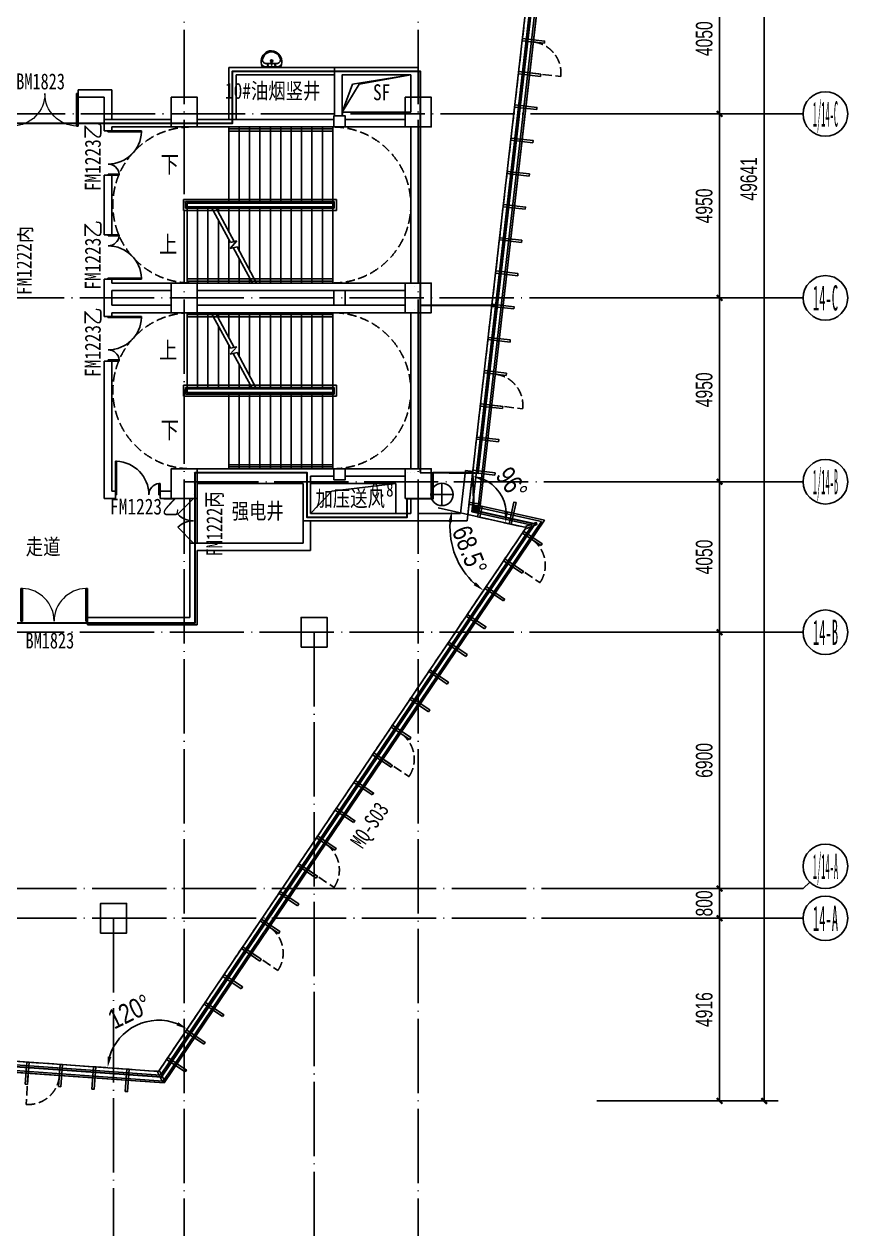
# Model space of a CAD drawing. Extents: x -233336 to 840473, y -28113 to 330904.
# Drawn here: x 795279 to 817443, y 77946 to 110556 of the extents above; entities that cross this region are included whole.
import ezdxf
from ezdxf.enums import TextEntityAlignment as Align
from ezdxf.xclip import XClip

# ---------------------------------------------------------------- set-up
doc = ezdxf.new("R2010")
doc.units = 0
doc.header["$LTSCALE"] = 1000
doc.header["$XCLIPFRAME"] = 2
for name, pattern in [('104-14# 核心筒$0$DASH', [0.35, 0.25, -0.1]), ('104-14# 核心筒$0$DOTE', [2.42, 2, -0.2, 0.02, -0.2]), ('14#楼幕墙$0$DASH', [0.35, 0.25, -0.1]), ('X-104 14#平面$0$$0$DASH', [0.35, 0.25, -0.1])]:
    doc.linetypes.add(name, pattern=pattern)
doc.layers.get('0').update_dxf_attribs({"linetype": 'CONTINUOUS'})
doc.layers.get('Defpoints').update_dxf_attribs({"linetype": 'CONTINUOUS'})
for name, color, linetype in [('104-14# 核心筒$0$01-标注_符号', 8, 'CONTINUOUS'), ('104-14# 核心筒$0$01-标注_轴线坐标', 8, 'CONTINUOUS'), ('104-14# 核心筒$0$02-TEXT_标注', 9, 'CONTINUOUS'), ('104-14# 核心筒$0$A-E_栏杆', 8, 'CONTINUOUS'), ('104-14# 核心筒$0$A-E_电梯', 8, 'CONTINUOUS'), ('104-14# 核心筒$0$A_AXIS-轴线', 8, '104-14# 核心筒$0$DOTE'), ('104-14# 核心筒$0$A_STR-砌块墙', 7, 'CONTINUOUS'), ('104-14# 核心筒$0$A_STR-砼柱', 8, 'CONTINUOUS'), ('104-14# 核心筒$0$AXIS_TEXT', 7, 'CONTINUOUS'), ('104-14# 核心筒$0$DOOR_FIRE', 8, 'CONTINUOUS'), ('104-14# 核心筒$0$DOOR_FIRE_TEXT', 7, 'CONTINUOUS'), ('104-14# 核心筒$0$DUCT-新风管立管', 3, 'CONTINUOUS'), ('104-14# 核心筒$0$DUCT-新风管端线', 2, 'CONTINUOUS'), ('14#楼幕墙$0$A-C_玻璃幕墙', 8, 'CONTINUOUS'), ('14#楼幕墙$0$A-C_窗', 8, 'CONTINUOUS'), ('AXIS_TEXT', 7, 'CONTINUOUS'), ('X-104 14#平面$0$01-标注_尺寸', 8, 'CONTINUOUS'), ('X-104 14#平面$0$02-TEXT_房间', 9, 'CONTINUOUS'), ('X-104 14#平面$0$02-TEXT_标注', 9, 'CONTINUOUS'), ('X-104 14#平面$0$02-TEXT_门窗', 9, 'CONTINUOUS'), ('X-104 14#平面$0$A-C_玻璃幕墙', 8, 'CONTINUOUS'), ('X-104 14#平面$0$A-C_门', 8, 'CONTINUOUS'), ('X-104 14#平面$0$A-I_卫-洁具', 8, 'CONTINUOUS'), ('X-104 14#平面$0$A-TECH_结构', 8, 'CONTINUOUS'), ('X-104 14#平面$0$A_STR-砌块墙', 7, 'CONTINUOUS'), ('X-104 14#平面$0$DOOR_FIRE', 8, 'CONTINUOUS'), ('X-104 14#平面$0$DOOR_FIRE_TEXT', 7, 'CONTINUOUS'), ('X-104 14#平面$0$DUCT-新风管立管', 3, 'CONTINUOUS')]:
    doc.layers.add(name, color=color, linetype=linetype)
doc.layers.add('104-14# 核心筒$0$04-不打印_辅助线', color=8, linetype='CONTINUOUS', plot=False)
doc.layers.add('X-104 14#平面$0$000套内', color=8, linetype='CONTINUOUS', lineweight=30)
doc.styles.add('104-14# 核心筒$0$_TCH_AXIS', font='STXIHEI.TTF', dxfattribs={"width": 0.8})
doc.styles.add('104-14# 核心筒$0$_TCH_DIM', font='ros.shx', dxfattribs={"bigfont": 'jd.shx'})
doc.styles.add('104-14# 核心筒$0$_TCH_DIM_T3', font='ros.shx', dxfattribs={"width": 0.705882, "bigfont": 'jd.shx'})
doc.styles.add('104-14# 核心筒$0$_TCH_SPACE', font='STXIHEI.TTF', dxfattribs={"width": 0.8, "height": 5})
doc.styles.add('104-14# 核心筒$0$_TCH_WINDOW', font='STXIHEI.TTF', dxfattribs={"width": 0.8, "height": 3.5})
doc.styles.add('104-14# 核心筒$0$Standard', font='STXIHEI.TTF', dxfattribs={"width": 0.8})
doc.styles.add('COMPLEX', font='COMPLEX')
doc.styles.add('X-104 14#平面$0$_TCH_DIM_T3', font='ros.shx', dxfattribs={"width": 0.8, "bigfont": 'jd.shx'})
doc.styles.add('X-104 14#平面$0$_TCH_SPACE', font='STXIHEI.TTF', dxfattribs={"width": 0.8, "height": 5})
doc.styles.add('X-104 14#平面$0$_TCH_WINDOW', font='STXIHEI.TTF', dxfattribs={"width": 0.75, "height": 3.5})
doc.styles.add('X-104 14#平面$0$Standard', font='STXIHEI.TTF', dxfattribs={"width": 0.8})
doc.dimstyles.new('104-14# 核心筒$0$_TCH_ARCH&&150', dxfattribs={"dimtxt": 446.25, "dimasz": 150, "dimexe": 375, "dimexo": 450, "dimgap": 189.375, "dimtad": 1, "dimdec": 0, "dimzin": 0, "dimdsep": 46, "dimtxsty": '104-14# 核心筒$0$_TCH_DIM_T3', "dimblk": '104-14# 核心筒$0$_ArchTick', "dimcen": 0.09, "dimclrt": 7, "dimazin": 2, "dimtfac": 1, "dimtdec": 0, "dimtix": 1, "dimtmove": 2, "dimatfit": 3, "dimfxl": 0, "dimtolj": 1, "dimtzin": 0, "dimarcsym": 0})
doc.dimstyles.new('X-104 14#平面$0$_TCH_ARROW&&150', dxfattribs={"dimtxt": 525, "dimasz": 300, "dimexe": 375, "dimexo": 450, "dimgap": 150, "dimtad": 1, "dimdec": 0, "dimzin": 0, "dimdsep": 46, "dimtxsty": 'X-104 14#平面$0$_TCH_DIM_T3', "dimcen": 0.09, "dimclrt": 7, "dimazin": 2, "dimtfac": 1, "dimtdec": 0, "dimtix": 1, "dimtmove": 2, "dimatfit": 3, "dimfxl": 0, "dimtolj": 1, "dimtzin": 0, "dimarcsym": 0})

# ---------------------------------------------------------------- blocks, each defined once
blk = doc.blocks.new('14#楼幕墙$0$A$C103B1A8E')
blk.add_lwpolyline([(0, 0), (60, 0), (60, 600), (0, 600)], close=True)
blk = doc.blocks.new('14#楼幕墙$0$A$C678332E3')
blk.add_lwpolyline([(0, 0), (60, 0), (60, 300), (0, 300)], close=True)
blk = doc.blocks.new('14#楼幕墙$0$A$C09283E46')
for name, p, rotation in [('14#楼幕墙$0$A$C103B1A8E', (79767, 21304), 80.9518973650202), ('14#楼幕墙$0$A$C103B1A8E', (79626, 20416), 80.9518973650202), ('14#楼幕墙$0$A$C103B1A8E', (79484, 19527), 80.9518973650202), ('14#楼幕墙$0$A$C103B1A8E', (79343, 18638), 80.9518973650202), ('14#楼幕墙$0$A$C103B1A8E', (79201, 17749), 80.9518973650202), ('14#楼幕墙$0$A$C103B1A8E', (79060, 16860), 80.9518973650202), ('14#楼幕墙$0$A$C103B1A8E', (78918, 15972), 80.9518973650202), ('14#楼幕墙$0$A$C103B1A8E', (78777, 15083), 80.9518973650202), ('14#楼幕墙$0$A$C103B1A8E', (78635, 14194), 80.9518973650202), ('14#楼幕墙$0$A$C103B1A8E', (78494, 13305), 80.9518973650202), ('14#楼幕墙$0$A$C103B1A8E', (78352, 12416), 80.9518973650202), ('14#楼幕墙$0$A$C103B1A8E', (78211, 11528), 80.9518973650202), ('14#楼幕墙$0$A$C103B1A8E', (78069, 10639), 80.9518973650202), ('14#楼幕墙$0$A$C103B1A8E', (77927, 9750), 80.9518973650202), ('14#楼幕墙$0$A$C678332E3', (77494, 8938), 80.95189736021817), ('14#楼幕墙$0$A$C678332E3', (77417, 8648), 344.9518973637133), ('14#楼幕墙$0$A$C103B1A8E', (78470, 8986), 164.951897365091), ('14#楼幕墙$0$A$C103B1A8E', (79082, 7800), 53.45189736508175), ('14#楼幕墙$0$A$C678332E3', (78697, 8330), 289.2018973650997), ('14#楼幕墙$0$A$C103B1A8E', (78546, 7077), 53.45189736508175), ('14#楼幕墙$0$A$C103B1A8E', (78010, 6354), 53.45189736508175), ('14#楼幕墙$0$A$C103B1A8E', (77474, 5631), 53.45189736508175), ('14#楼幕墙$0$A$C103B1A8E', (76938, 4908), 53.45189736508175), ('14#楼幕墙$0$A$C103B1A8E', (76402, 4185), 53.45189736508175), ('14#楼幕墙$0$A$C103B1A8E', (75866, 3462), 53.45189736508175), ('14#楼幕墙$0$A$C103B1A8E', (75330, 2739), 53.45189736508175), ('14#楼幕墙$0$A$C103B1A8E', (74794, 2016), 53.45189736508175), ('14#楼幕墙$0$A$C103B1A8E', (74259, 1293), 53.45189736508175), ('14#楼幕墙$0$A$C103B1A8E', (73723, 570), 53.45189736508175), ('14#楼幕墙$0$A$C103B1A8E', (73187, -153), 53.45189736508175), ('14#楼幕墙$0$A$C103B1A8E', (72651, -876), 53.45189736508175), ('14#楼幕墙$0$A$C103B1A8E', (72115, -1599), 53.45189736508175), ('14#楼幕墙$0$A$C103B1A8E', (71579, -2322), 53.45189736508175), ('14#楼幕墙$0$A$C103B1A8E', (71043, -3045), 53.45189736508175), ('14#楼幕墙$0$A$C103B1A8E', (70507, -3768), 53.45189736508175), ('14#楼幕墙$0$A$C103B1A8E', (69971, -4491), 53.45189736508175), ('14#楼幕墙$0$A$C103B1A8E', (69435, -5214), 53.45189736508175), ('14#楼幕墙$0$A$C103B1A8E', (64586, -6082), 353.4518973650279), ('14#楼幕墙$0$A$C103B1A8E', (68899, -5937), 53.45189736508175), ('14#楼幕墙$0$A$C103B1A8E', (65480, -6184), 353.4518973650279), ('14#楼幕墙$0$A$C103B1A8E', (66375, -6287), 353.4518973650279), ('14#楼幕墙$0$A$C103B1A8E', (67269, -6390), 353.4518973650279), ('14#楼幕墙$0$A$C678332E3', (68214, -5879), 203.4518973654077)]:
    blk.add_blockref(name, p, dxfattribs=dict(rotation=rotation))
blk = doc.blocks.new('14#楼幕墙$0$A$C2CD63A88')
at = {"linetype": '14#楼幕墙$0$DASH'}
blk.add_lwpolyline([(0, 670), (0, -170)], dxfattribs=at)
blk.add_arc((0, 670), 840, 270, 0, dxfattribs=at)
blk = doc.blocks.new('14#楼幕墙$0$$LinePat$岩棉板')
at = {"color": 0}
for p, q in [((0, -17), (12, -67)), ((12, -67), (24, -17))]:
    blk.add_line(p, q, dxfattribs=at)
for centre, start, end in [((12, -17), 0, 180), ((0, -67), 270, 0), ((24, -67), 180, 270)]:
    blk.add_arc(centre, 12, start, end, dxfattribs=at)
at = {"layer": 'Defpoints'}
blk.add_point((0, 0), dxfattribs=at)
at = {"layer": 'Defpoints', "color": 0}
blk.add_point((24, -84), dxfattribs=at)
blk = doc.blocks.new('14#楼幕墙')
at = {"layer": '14#楼幕墙$0$A-C_玻璃幕墙'}
for p, q in [((117508, 100161), (120687, 127858)), ((117563, 100200), (120742, 127895)), ((117234, 99966), (120415, 127674)), ((117344, 100044), (120524, 127748)), ((119215, 99782), (117508, 100161)), ((119297, 99814), (117563, 100200)), ((109062, 84668), (119297, 99814)), ((118802, 99617), (117234, 99966)), ((118967, 99683), (117344, 100044)), ((108911, 84979), (118802, 99617)), ((108961, 84876), (118967, 99683)), ((109037, 84720), (119215, 99782)), ((83848, 86753), (108911, 84979)), ((83846, 86503), (109037, 84720)), ((83846, 86453), (109062, 84668)), ((83848, 86653), (108961, 84876))]:
    blk.add_line(p, q, dxfattribs=at)
at = {"color": 8, "yscale": 1.782568518697715, "zscale": 1.782568518697715}
for p, xscale, rotation in [((117344, 100044), -1.87584175739491, 167.4518973650963), ((117349, 100089), 1.875841757394768, 83.45189736510692), ((117354, 100134), 1.875841757394768, 83.45189736510692), ((117359, 100179), 1.875841757394768, 83.45189736510692), ((117388, 100035), -1.87584175739491, 167.4518973650963), ((117432, 100025), -1.87584175739491, 167.4518973650963), ((117476, 100015), -1.87584175739491, 167.4518973650963), ((117344, 100044), 1.875841757394768, 83.45189736510692)]:
    blk.add_blockref('14#楼幕墙$0$$LinePat$岩棉板', p, dxfattribs=dict(at, xscale=xscale, rotation=rotation))
at = {"layer": '14#楼幕墙$0$A-C_玻璃幕墙', "rotation": 2.499999999999448}
blk.add_blockref('14#楼幕墙$0$A$C09283E46', (40532, 87891), dxfattribs=at)
at = {"layer": '14#楼幕墙$0$A-C_窗'}
for p, rotation in [((119566, 111778), 83.45189736509042), ((118540, 102836), 83.45189736509042), ((119035, 98230), 55.95189736508349), ((115508, 93010), 55.95189736508349), ((113492, 90027), 55.95189736508349), ((111980, 87790), 55.95189736508349), ((105356, 84259), 355.9518973650817)]:
    blk.add_blockref('14#楼幕墙$0$A$C2CD63A88', p, dxfattribs=dict(at, rotation=rotation))
blk = doc.blocks.new('104-14# 核心筒$0$$DorLib2D$00000116')
at = {"color": 0}
for p, q in [((-0.5, 0), (-0.146, 0.354)), ((0.5, 0), (0.146, 0.354))]:
    blk.add_line(p, q, dxfattribs=at)
for centre, start, end in [((-0.5, 0), 0, 45), ((0.5, 0), 135, 180)]:
    blk.add_arc(centre, 0.5, start, end, dxfattribs=at)
blk = doc.blocks.new('104-14# 核心筒$0$$DorLib2D$00000225')
at = {"color": 0}
for p, q in [((0.475, -0.001), (0.475, 0.752)), ((0.475, 0.752), (0.5, 0.752)), ((0.5, -0.001), (0.5, 0.752)), ((-0.5, 0), (-0.5, 0.252)), ((-0.475, 0.252), (-0.5, 0.252)), ((-0.475, 0), (-0.475, 0.252)), ((-0.475, 0), (-0.5, 0)), ((0.475, -0.001), (0.5, -0.001))]:
    blk.add_line(p, q, dxfattribs=at)
for centre, radius, start, end in [((0.505, -0.002), 0.755, 92.2493, 179.7238), ((-0.501, 0.003), 0.251, 359.7899, 84.0974)]:
    blk.add_arc(centre, radius, start, end, dxfattribs=at)
blk = doc.blocks.new('_FZHK')
blk.add_lwpolyline([(-0.5, -0.5), (0.5, -0.5), (0.5, 0.5), (-0.5, 0.5)], close=True)
blk = doc.blocks.new('_AXISO')
blk.add_circle((0, 0), 0.5)
at = {"layer": 'AXIS_TEXT', "style": 'COMPLEX', "width": 1.041667}
blk.add_attdef('A', text='', height=0.56, dxfattribs=at).set_placement((-0.25, -0.28), (0.25, -0.28), align=Align.FIT)
blk = doc.blocks.new('104-14# 核心筒$0$_ArchTick')
at = {"color": 0, "linetype": 'ByBlock', "const_width": 0.4}
blk.add_lwpolyline([(-0.5, -0.5), (0.5, 0.5)], dxfattribs=at)
blk = doc.blocks.new('*D350')
at = {"layer": '104-14# 核心筒$0$01-标注_轴线坐标', "color": 0, "lineweight": -2}
for p, q in [((120710, 133825), (125585, 133825)), ((125210, 84184), (125210, 133825)), ((120710, 84184), (125585, 84184))]:
    blk.add_line(p, q, dxfattribs=at)
at = {"layer": 'Defpoints', "color": 0}
for p in [(120260, 133825), (125210, 133825), (120260, 84184)]:
    blk.add_point(p, dxfattribs=at)
at = {"layer": '104-14# 核心筒$0$01-标注_轴线坐标', "color": 0, "lineweight": -2, "xscale": 150, "yscale": 150, "zscale": 150}
for p, rotation in [((125210, 133825), 90), ((125210, 84184), 270)]:
    blk.add_blockref('104-14# 核心筒$0$_ArchTick', p, dxfattribs=dict(at, rotation=rotation))
at = {"layer": '104-14# 核心筒$0$01-标注_轴线坐标', "color": 7, "insert": (124797, 109004), "char_height": 446.2, "attachment_point": 5, "rotation": 90, "style": '104-14# 核心筒$0$_TCH_DIM_T3'}
blk.add_mtext('\\A1;49641', dxfattribs=at)
blk = doc.blocks.new('*D351')
at = {"layer": '104-14# 核心筒$0$01-标注_轴线坐标', "color": 0, "lineweight": -2}
for p, q in [((120710, 89100), (124385, 89100)), ((124010, 84184), (124010, 89100)), ((120710, 84184), (124385, 84184))]:
    blk.add_line(p, q, dxfattribs=at)
at = {"layer": 'Defpoints', "color": 0}
for p in [(120260, 89100), (124010, 89100), (120260, 84184)]:
    blk.add_point(p, dxfattribs=at)
at = {"layer": '104-14# 核心筒$0$01-标注_轴线坐标', "color": 0, "lineweight": -2, "xscale": 150, "yscale": 150, "zscale": 150}
for p, rotation in [((124010, 89100), 90), ((124010, 84184), 270)]:
    blk.add_blockref('104-14# 核心筒$0$_ArchTick', p, dxfattribs=dict(at, rotation=rotation))
at = {"layer": '104-14# 核心筒$0$01-标注_轴线坐标', "color": 7, "insert": (123597, 86642), "char_height": 446.2, "attachment_point": 5, "rotation": 90, "style": '104-14# 核心筒$0$_TCH_DIM_T3'}
blk.add_mtext('\\A1;4916', dxfattribs=at)
blk = doc.blocks.new('*D352')
at = {"layer": '104-14# 核心筒$0$01-标注_轴线坐标', "color": 0, "lineweight": -2}
for p, q in [((124010, 89900), (124010, 90050)), ((120710, 89900), (124385, 89900)), ((124010, 89100), (124010, 89900)), ((120710, 89100), (124385, 89100)), ((124010, 89100), (124010, 88950))]:
    blk.add_line(p, q, dxfattribs=at)
at = {"layer": 'Defpoints', "color": 0}
for p in [(120260, 89900), (124010, 89900), (120260, 89100)]:
    blk.add_point(p, dxfattribs=at)
at = {"layer": '104-14# 核心筒$0$01-标注_轴线坐标', "color": 0, "lineweight": -2, "xscale": 150, "yscale": 150, "zscale": 150}
for p, rotation in [((124010, 89900), 270), ((124010, 89100), 90)]:
    blk.add_blockref('104-14# 核心筒$0$_ArchTick', p, dxfattribs=dict(at, rotation=rotation))
at = {"layer": '104-14# 核心筒$0$01-标注_轴线坐标', "color": 7, "insert": (123597, 89500), "char_height": 446.2, "attachment_point": 5, "rotation": 90, "style": '104-14# 核心筒$0$_TCH_DIM_T3'}
blk.add_mtext('\\A1;800', dxfattribs=at)
blk = doc.blocks.new('*D353')
at = {"layer": '104-14# 核心筒$0$01-标注_轴线坐标', "color": 0, "lineweight": -2}
for p, q in [((120710, 96800), (124385, 96800)), ((124010, 89900), (124010, 96800)), ((120710, 89900), (124385, 89900))]:
    blk.add_line(p, q, dxfattribs=at)
at = {"layer": 'Defpoints', "color": 0}
for p in [(120260, 96800), (124010, 96800), (120260, 89900)]:
    blk.add_point(p, dxfattribs=at)
at = {"layer": '104-14# 核心筒$0$01-标注_轴线坐标', "color": 0, "lineweight": -2, "xscale": 150, "yscale": 150, "zscale": 150}
for p, rotation in [((124010, 96800), 90), ((124010, 89900), 270)]:
    blk.add_blockref('104-14# 核心筒$0$_ArchTick', p, dxfattribs=dict(at, rotation=rotation))
at = {"layer": '104-14# 核心筒$0$01-标注_轴线坐标', "color": 7, "insert": (123597, 93350), "char_height": 446.2, "attachment_point": 5, "rotation": 90, "style": '104-14# 核心筒$0$_TCH_DIM_T3'}
blk.add_mtext('\\A1;6900', dxfattribs=at)
blk = doc.blocks.new('*D354')
at = {"layer": '104-14# 核心筒$0$01-标注_轴线坐标', "color": 0, "lineweight": -2}
for p, q in [((120710, 100850), (124385, 100850)), ((124010, 96800), (124010, 100850)), ((120710, 96800), (124385, 96800))]:
    blk.add_line(p, q, dxfattribs=at)
at = {"layer": 'Defpoints', "color": 0}
for p in [(120260, 100850), (124010, 100850), (120260, 96800)]:
    blk.add_point(p, dxfattribs=at)
at = {"layer": '104-14# 核心筒$0$01-标注_轴线坐标', "color": 0, "lineweight": -2, "xscale": 150, "yscale": 150, "zscale": 150}
for p, rotation in [((124010, 100850), 90), ((124010, 96800), 270)]:
    blk.add_blockref('104-14# 核心筒$0$_ArchTick', p, dxfattribs=dict(at, rotation=rotation))
at = {"layer": '104-14# 核心筒$0$01-标注_轴线坐标', "color": 7, "insert": (123597, 98825), "char_height": 446.2, "attachment_point": 5, "rotation": 90, "style": '104-14# 核心筒$0$_TCH_DIM_T3'}
blk.add_mtext('\\A1;4050', dxfattribs=at)
blk = doc.blocks.new('*D355')
at = {"layer": '104-14# 核心筒$0$01-标注_轴线坐标', "color": 0, "lineweight": -2}
for p, q in [((120710, 105800), (124385, 105800)), ((124010, 100850), (124010, 105800)), ((120710, 100850), (124385, 100850))]:
    blk.add_line(p, q, dxfattribs=at)
at = {"layer": 'Defpoints', "color": 0}
for p in [(120260, 105800), (124010, 105800), (120260, 100850)]:
    blk.add_point(p, dxfattribs=at)
at = {"layer": '104-14# 核心筒$0$01-标注_轴线坐标', "color": 0, "lineweight": -2, "xscale": 150, "yscale": 150, "zscale": 150}
for p, rotation in [((124010, 105800), 90), ((124010, 100850), 270)]:
    blk.add_blockref('104-14# 核心筒$0$_ArchTick', p, dxfattribs=dict(at, rotation=rotation))
at = {"layer": '104-14# 核心筒$0$01-标注_轴线坐标', "color": 7, "insert": (123597, 103325), "char_height": 446.2, "attachment_point": 5, "rotation": 90, "style": '104-14# 核心筒$0$_TCH_DIM_T3'}
blk.add_mtext('\\A1;4950', dxfattribs=at)
blk = doc.blocks.new('*D356')
at = {"layer": '104-14# 核心筒$0$01-标注_轴线坐标', "color": 0, "lineweight": -2}
for p, q in [((120710, 110750), (124385, 110750)), ((124010, 105800), (124010, 110750)), ((120710, 105800), (124385, 105800))]:
    blk.add_line(p, q, dxfattribs=at)
at = {"layer": 'Defpoints', "color": 0}
for p in [(120260, 110750), (124010, 110750), (120260, 105800)]:
    blk.add_point(p, dxfattribs=at)
at = {"layer": '104-14# 核心筒$0$01-标注_轴线坐标', "color": 0, "lineweight": -2, "xscale": 150, "yscale": 150, "zscale": 150}
for p, rotation in [((124010, 110750), 90), ((124010, 105800), 270)]:
    blk.add_blockref('104-14# 核心筒$0$_ArchTick', p, dxfattribs=dict(at, rotation=rotation))
at = {"layer": '104-14# 核心筒$0$01-标注_轴线坐标', "color": 7, "insert": (123597, 108275), "char_height": 446.2, "attachment_point": 5, "rotation": 90, "style": '104-14# 核心筒$0$_TCH_DIM_T3'}
blk.add_mtext('\\A1;4950', dxfattribs=at)
blk = doc.blocks.new('*D357')
at = {"layer": '104-14# 核心筒$0$01-标注_轴线坐标', "color": 0, "lineweight": -2}
for p, q in [((120710, 114800), (124385, 114800)), ((124010, 110750), (124010, 114800)), ((120710, 110750), (124385, 110750))]:
    blk.add_line(p, q, dxfattribs=at)
at = {"layer": 'Defpoints', "color": 0}
for p in [(120260, 114800), (124010, 114800), (120260, 110750)]:
    blk.add_point(p, dxfattribs=at)
at = {"layer": '104-14# 核心筒$0$01-标注_轴线坐标', "color": 0, "lineweight": -2, "xscale": 150, "yscale": 150, "zscale": 150}
for p, rotation in [((124010, 114800), 90), ((124010, 110750), 270)]:
    blk.add_blockref('104-14# 核心筒$0$_ArchTick', p, dxfattribs=dict(at, rotation=rotation))
at = {"layer": '104-14# 核心筒$0$01-标注_轴线坐标', "color": 7, "insert": (123597, 112775), "char_height": 446.2, "attachment_point": 5, "rotation": 90, "style": '104-14# 核心筒$0$_TCH_DIM_T3'}
blk.add_mtext('\\A1;4050', dxfattribs=at)
blk = doc.blocks.new('X-104 14#平面$0$rqg')
at = {"color": 3}
for p, q in [((-300, 0), (300, 0)), ((0, 300), (0, -300))]:
    blk.add_line(p, q, dxfattribs=at)
blk.add_circle((0, 0), 300, dxfattribs=at)
blk = doc.blocks.new('X-104 14#平面$0$$DorLib2D$00000002')
for p, q in [((-0.5, 0), (-0.5, 0.4875)), ((-0.475, 0.4875), (-0.5, 0.4875)), ((-0.475, 0), (-0.475, 0.4875)), ((0.475, 0), (0.475, 0.4875)), ((0.475, 0.4875), (0.5, 0.4875)), ((0.5, 0), (0.5, 0.4875)), ((-0.5, 0), (-0.475, 0)), ((0.5, 0), (0.475, 0))]:
    blk.add_line(p, q)
at = {"lineweight": 13}
for centre, start, end in [((-0.4875, 0), 0, 88.53072), ((0.4875, 0), 91.46928, 180)]:
    blk.add_arc(centre, 0.4875, start, end, dxfattribs=at)
blk = doc.blocks.new('X-104 14#平面$0$$DorLib2D$00000116')
at = {"color": 0}
for p, q in [((-0.5, 0), (-0.146, 0.354)), ((0.5, 0), (0.146, 0.354))]:
    blk.add_line(p, q, dxfattribs=at)
for centre, start, end in [((-0.5, 0), 0, 45), ((0.5, 0), 135, 180)]:
    blk.add_arc(centre, 0.5, start, end, dxfattribs=at)
blk = doc.blocks.new('X-104 14#平面$0$$lvtry$00000178')
at = {"color": 0}
for p, q in [((-238, 0), (238, 0)), ((-214, -36), (-272, -91)), ((-180, -23), (180, -23)), ((-142, -105), (140, -105)), ((140, -105), (-142, -105)), ((216, -37), (268, -91))]:
    blk.add_line(p, q, dxfattribs=at)
blk.add_lwpolyline([(-104, -430, 0.224698), (110, -425, 0.348046), (269, -79), (239, 0), (-241, 0), (-271, -79, 0.356844)], format="xyb", close=True, dxfattribs=at)
for centre, radius in [((-100, -65), 16.3), ((1, -172), 31.6), ((100, -65), 16.3)]:
    blk.add_circle(centre, radius, dxfattribs=at)
at = {"color": 0, "lineweight": 13}
blk.add_circle((1, -172), 23, dxfattribs=at)
at = {"color": 0}
for centre, radius, start, end in [((-142, -205), 100, 90, 190.5602), ((-1, -179), 243, 190.5602, 349.4398), ((-180, -73), 50, 90, 133.181), ((140, -205), 100, 349.4398, 90), ((180, -73), 50, 44.5607, 90)]:
    blk.add_arc(centre, radius, start, end, dxfattribs=at)
for p in [(0, -65), (1, -172)]:
    blk.add_point(p, dxfattribs=at)
blk = doc.blocks.new('*D214')
at = {"layer": 'Defpoints', "color": 0}
for p in [(118213, 100312), (117234, 99966), (117235, 99973), (117241, 99965)]:
    blk.add_point(p, dxfattribs=at)
at = {"layer": 'X-104 14#平面$0$01-标注_尺寸', "color": 0, "lineweight": -2}
for p, q in [((117286, 100420), (117395, 101371)), ((117680, 99867), (118614, 99659))]:
    blk.add_line(p, q, dxfattribs=at)
blk.add_arc((117234, 99966), 1039, 4.0599, 66.8439, dxfattribs=at)
at = {"layer": 'X-104 14#平面$0$01-标注_尺寸', "color": 0}
for points in [[(117630, 100873), (117655, 100970), (117353, 100998)], [(118320, 100036), (118220, 100044), (118248, 99741)]]:
    blk.add_solid(points, dxfattribs=at)
at = {"layer": 'X-104 14#平面$0$01-标注_尺寸', "color": 7, "insert": (118416, 100808), "char_height": 525, "attachment_point": 5, "rotation": 305.4519, "style": 'X-104 14#平面$0$_TCH_DIM_T3'}
blk.add_mtext('\\A1;96%%d', dxfattribs=at)
blk = doc.blocks.new('*D215')
at = {"layer": 'Defpoints', "color": 0}
for p in [(117949, 99807), (118802, 99617), (116787, 99252), (118312, 98893)]:
    blk.add_point(p, dxfattribs=at)
at = {"layer": 'X-104 14#平面$0$01-标注_尺寸', "color": 0, "lineweight": -2}
for p, q in [((117509, 99905), (116437, 100144)), ((118060, 98520), (117445, 97610))]:
    blk.add_line(p, q, dxfattribs=at)
blk.add_arc((118802, 99617), 2048, 175.853, 227.5508, dxfattribs=at)
at = {"layer": 'X-104 14#平面$0$01-标注_尺寸', "color": 0}
for points in [[(116710, 99773), (116809, 99758), (116803, 100062)], [(117451, 98146), (117389, 98067), (117655, 97921)]]:
    blk.add_solid(points, dxfattribs=at)
at = {"layer": 'X-104 14#平面$0$01-标注_尺寸', "color": 7, "insert": (117283, 99013), "char_height": 525, "attachment_point": 5, "rotation": 291.7019, "style": 'X-104 14#平面$0$_TCH_DIM_T3'}
blk.add_mtext('\\A1;68.5%%d', dxfattribs=at)
blk = doc.blocks.new('*D216')
at = {"layer": 'Defpoints', "color": 0}
for p in [(108768, 86350), (109057, 85195), (108651, 84998), (108911, 84979)]:
    blk.add_point(p, dxfattribs=at)
at = {"layer": 'X-104 14#平面$0$01-标注_尺寸', "color": 0, "lineweight": -2}
for p, q in [((109308, 85568), (109892, 86432)), ((108202, 85030), (107162, 85103))]:
    blk.add_line(p, q, dxfattribs=at)
blk.add_arc((108911, 84979), 1378, 68.4505, 163.4533, dxfattribs=at)
at = {"layer": 'X-104 14#平面$0$01-标注_尺寸', "color": 0}
for points in [[(109440, 86305), (109394, 86217), (109682, 86121)], [(107639, 85363), (107541, 85381), (107536, 85077)]]:
    blk.add_solid(points, dxfattribs=at)
at = {"layer": 'X-104 14#平面$0$01-标注_尺寸', "color": 7, "insert": (108127, 86589), "char_height": 525, "attachment_point": 5, "rotation": 25.9519, "style": 'X-104 14#平面$0$_TCH_DIM_T3'}
blk.add_mtext('\\A1;120%%d', dxfattribs=at)
blk = doc.blocks.new('104-14# 核心筒')
blk.add_lwpolyline([(113700, 105400), (109780, 105400)])
at = {"layer": '104-14# 核心筒$0$01-标注_符号'}
for points in [[(109540, 109375, 0, 0, 0), (114650, 109375, 0, 0, 0), (114650, 107225, 0, 0, 0), (111530, 107225, 120, 0, 0), (111080, 107225, 0, 0, 0)], [(109540, 107225, 0, 0, 0), (110350, 107225, 120, 0, 0), (110800, 107225, 0, 0, 0)], [(109540, 104375, 0, 0, 0), (110350, 104375, 120, 0, 0), (110800, 104375, 0, 0, 0)], [(109540, 102225, 0, 0, 0), (114650, 102225, 0, 0, 0), (114650, 104375, 0, 0, 0), (111530, 104375, 120, 0, 0), (111080, 104375, 0, 0, 0)]]:
    blk.add_lwpolyline(points, format="xyseb", dxfattribs=at)
at = {"layer": '104-14# 核心筒$0$01-标注_轴线坐标'}
for p, q in [((120259.9, 110750), (126259.9, 110750)), ((120259.9, 105800), (126259.9, 105800)), ((120259.9, 100850), (126259.9, 100850)), ((120259.9, 96800), (126259.9, 96800)), ((126435.7, 90075.7), (126259.9, 89900)), ((120259.9, 89900), (126259.9, 89900)), ((120259.9, 89100), (126259.9, 89100))]:
    blk.add_line(p, q, dxfattribs=at)
at = {"layer": '104-14# 核心筒$0$04-不打印_辅助线', "linetype": '104-14# 核心筒$0$DASH'}
for centre, start, end in [((109780, 108300), 90, 270), ((113600, 108300), 270, 90), ((109780, 103300), 90, 270), ((113600, 103300), 270, 90)]:
    blk.add_arc(centre, 2100, start, end, dxfattribs=at)
at = {"layer": '104-14# 核心筒$0$A-E_栏杆'}
for p, q in [((110800, 110350), (113600, 110350)), ((110800, 110350), (110800, 110290)), ((110800, 110290), (113600, 110290)), ((113600, 110350), (113600, 110290)), ((113700, 108450), (109580, 108450)), ((109580, 108450), (109580, 108150)), ((113640, 108390), (109640, 108390)), ((109640, 108390), (109640, 108210)), ((113640, 108210), (113640, 108390)), ((113700, 108150), (113700, 108450)), ((109580, 108150), (113700, 108150)), ((109640, 108210), (113640, 108210)), ((113600, 106310), (109680, 106310)), ((109680, 106250), (109680, 106310)), ((113600, 106250), (109680, 106250)), ((113600, 106250), (113600, 106310)), ((113600, 105350), (109680, 105350)), ((109680, 105290), (109680, 105350)), ((113600, 105290), (113600, 105350)), ((113600, 105290), (109680, 105290)), ((109580, 103150), (109580, 103450)), ((109580, 103450), (113700, 103450)), ((109640, 103210), (109640, 103390)), ((109640, 103390), (113640, 103390)), ((113640, 103390), (113640, 103210)), ((113700, 103450), (113700, 103150)), ((113700, 103150), (109580, 103150)), ((113640, 103210), (109640, 103210)), ((110800, 101310), (113600, 101310)), ((110800, 101310), (110800, 101250)), ((110800, 101250), (113600, 101250)), ((113600, 101310), (113600, 101250))]:
    blk.add_line(p, q, dxfattribs=at)
at = {"layer": '104-14# 核心筒$0$A-E_电梯'}
for p, q in [((113600, 110400), (110800, 110400)), ((110800, 108350), (110800, 110400)), ((111080, 108350), (111080, 110400)), ((111360, 108350), (111360, 110400)), ((111640, 108350), (111640, 110400)), ((111920, 108350), (111920, 110400)), ((112200, 108350), (112200, 110400)), ((112480, 108350), (112480, 110400)), ((112760, 108350), (112760, 110400)), ((113040, 108350), (113040, 110400)), ((113320, 108350), (113320, 110400)), ((113600, 108350), (113600, 110400)), ((113600, 108350), (110800, 108350)), ((109680, 108250), (110330.2, 108250)), ((109680, 108250), (109680, 106200)), ((109960, 108250), (109960, 106200)), ((110240, 108250), (110240, 106200)), ((110330.2, 108250), (110847, 107292.1)), ((110443.8, 108250), (113600, 108250)), ((110443.8, 108250), (110947.7, 107316)), ((110520, 108250), (110520, 108108.8)), ((110800, 108250), (110800, 107589.8)), ((111080, 108250), (111080, 107070.8)), ((111360, 108250), (111360, 106551.8)), ((111640, 108250), (111640, 106200)), ((111920, 108250), (111920, 106200)), ((112200, 108250), (112200, 106200)), ((112480, 108250), (112480, 106200)), ((112760, 108250), (112760, 106200)), ((113040, 108250), (113040, 106200)), ((113320, 108250), (113320, 106200)), ((113600, 108250), (113600, 106200)), ((110520, 107898.2), (110520, 106200)), ((110800, 107379.2), (110800, 106200)), ((111020.6, 107333.3), (110841.8, 107132.3)), ((110847, 107292.1), (111020.6, 107333.3)), ((110841.8, 107132.3), (111023.5, 107175.4)), ((110922.8, 107151.5), (111436.2, 106200)), ((111023.5, 107175.4), (111549.8, 106200)), ((111080, 106860.2), (111080, 106200)), ((111360, 106341.2), (111360, 106200)), ((109950, 106200), (111436.2, 106200)), ((111549.8, 106200), (113600, 106200)), ((109680, 105400), (109680, 103350)), ((109950, 105400), (110330.2, 105400)), ((109960, 105400), (109960, 103350)), ((110240, 105400), (110240, 103350)), ((110330.2, 105400), (110847, 104442.1)), ((110443.8, 105400), (113600, 105400)), ((110443.8, 105400), (110947.7, 104466)), ((110520, 105400), (110520, 105258.8)), ((110800, 105400), (110800, 104739.8)), ((111080, 105400), (111080, 104220.8)), ((111360, 105400), (111360, 103701.8)), ((111640, 105400), (111640, 103350)), ((111920, 105400), (111920, 103350)), ((112200, 105400), (112200, 103350)), ((112480, 105400), (112480, 103350)), ((112760, 105400), (112760, 103350)), ((113040, 105400), (113040, 103350)), ((113320, 105400), (113320, 103350)), ((113600, 105400), (113600, 103350)), ((110520, 105048.2), (110520, 103350)), ((110800, 104529.2), (110800, 103350)), ((111020.6, 104483.3), (110841.8, 104282.3)), ((110847, 104442.1), (111020.6, 104483.3)), ((110841.8, 104282.3), (111023.5, 104325.4)), ((110922.8, 104301.5), (111436.2, 103350)), ((111023.5, 104325.4), (111549.8, 103350)), ((111080, 104010.2), (111080, 103350)), ((111360, 103491.2), (111360, 103350)), ((109680, 103350), (111436.2, 103350)), ((113600, 103250), (110800, 103250)), ((110800, 101200), (110800, 103250)), ((111080, 101200), (111080, 103250)), ((111360, 101200), (111360, 103250)), ((111549.8, 103350), (113600, 103350)), ((111640, 101200), (111640, 103250)), ((111920, 101200), (111920, 103250)), ((112200, 101200), (112200, 103250)), ((112480, 101200), (112480, 103250)), ((112760, 101200), (112760, 103250)), ((113040, 101200), (113040, 103250)), ((113320, 101200), (113320, 103250)), ((113600, 101200), (113600, 103250)), ((113600, 101200), (110800, 101200))]:
    blk.add_line(p, q, dxfattribs=at)
for points in [[(113600, 108350), (109680, 108350), (109680, 108250), (113600, 108250)], [(113600, 103250), (109680, 103250), (109680, 103350), (113600, 103350)]]:
    blk.add_lwpolyline(points, close=True, dxfattribs=at)
at = {"layer": '104-14# 核心筒$0$A_AXIS-轴线'}
for p, q in [((109600, 139633.6), (109600, 80554.9)), ((115900, 139633.6), (115900, 80554.9)), ((104400, 110750), (120259.9, 110750)), ((-9370.1, 105800), (120259.9, 105800)), ((109600, 100850), (120259.9, 100850)), ((-9370.1, 96800), (120259.9, 96800)), ((113095, 96800), (113095, 80554.9)), ((68400, 89900), (120259.9, 89900)), ((68400, 89100), (120259.9, 89100)), ((107700, 89100), (107700, 80554.9))]:
    blk.add_line(p, q, dxfattribs=at)
at = {"layer": '104-14# 核心筒$0$A_STR-砌块墙'}
for p, q in [((113650, 112000), (113650, 110700)), ((115900, 112000), (113650, 112000)), ((115900, 112000), (115900, 111200)), ((113850, 111800), (113850, 110700)), ((115700, 111800), (113850, 111800)), ((115700, 111800), (115700, 111200)), ((107450, 110600), (107450, 110300)), ((109250, 110600), (107450, 110600)), ((113630, 110600), (109950, 110600)), ((115550, 110600), (113930, 110600)), ((107450, 110300), (107650, 110300)), ((107650, 110300), (107650, 110400)), ((109250, 110400), (107650, 110400)), ((113630, 110400), (109950, 110400)), ((115550, 110400), (113930, 110400)), ((115700, 110400), (115700, 106200)), ((115900, 110400), (115900, 106200)), ((107450, 109100), (107450, 107500)), ((107650, 109100), (107450, 109100)), ((107650, 107500), (107650, 109100)), ((107450, 107500), (107650, 107500)), ((107650, 106300), (107450, 106300)), ((107450, 106300), (107450, 106100)), ((107450, 106100), (107450, 105500)), ((107650, 106200), (107650, 106300)), ((107650, 106200), (109250, 106200)), ((107650, 106000), (107650, 105600)), ((107650, 106000), (109250, 106000)), ((109950, 106200), (115550, 106200)), ((109950, 106000), (115550, 106000)), ((115800, 106100), (115800, 106100)), ((115800, 105800), (115800, 105800)), ((107450, 105500), (107450, 105300)), ((107650, 105600), (109250, 105600)), ((107650, 105300), (107650, 105400)), ((107650, 105400), (109250, 105400)), ((109950, 105600), (115550, 105600)), ((109950, 105400), (115550, 105400)), ((115700, 105400), (115700, 101200)), ((115800, 105500), (115800, 105500)), ((115900, 105400), (115900, 101200)), ((107450, 105300), (107650, 105300)), ((107650, 104100), (107450, 104100)), ((107450, 104100), (107450, 100400)), ((107650, 100600), (107650, 104100)), ((109850, 101100), (109850, 101100)), ((112900, 101200), (109950, 101200)), ((113630, 101200), (112900, 101200)), ((115550, 101200), (113930, 101200)), ((115600, 101100), (115600, 101100)), ((115700, 101100), (115700, 101100)), ((115800, 101100), (115800, 101100)), ((109850, 100800), (109850, 100800)), ((112800, 100800), (109950, 100800)), ((112800, 100800), (112800, 99800)), ((113000, 101000), (113000, 100000)), ((113630, 101000), (113000, 101000)), ((115550, 101000), (113930, 101000)), ((107750, 100600), (107650, 100600)), ((107750, 100400), (107750, 100600)), ((109250, 100600), (108950, 100600)), ((108950, 100600), (108950, 100400)), ((109850, 100500), (109850, 100500)), ((107450, 100400), (107750, 100400)), ((108950, 100400), (109250, 100400)), ((115700, 100400), (115700, 100000)), ((115900, 100400), (115900, 99800)), ((115900, 99800), (112800, 99800)), ((115700, 100000), (113000, 100000))]:
    blk.add_line(p, q, dxfattribs=at)
at = {"layer": '104-14# 核心筒$0$DUCT-新风管立管'}
for p, q in [((115700, 111800), (113850, 111800)), ((113850, 111800), (113850, 110800)), ((115700, 110800), (115700, 111800)), ((113850, 110800), (115700, 110800)), ((115300, 100800), (113000, 100800)), ((113000, 100800), (113000, 100000)), ((115300, 100000), (115300, 100800)), ((113000, 100000), (115300, 100000))]:
    blk.add_line(p, q, dxfattribs=at)
at = {"layer": '104-14# 核心筒$0$DUCT-新风管端线'}
for p, q in [((113850, 110800), (114312.5, 111550)), ((114312.5, 111550), (115700, 111800)), ((113575, 100600), (115300, 100800)), ((113000, 100000), (113575, 100600))]:
    blk.add_line(p, q, dxfattribs=at)
at = {"layer": '104-14# 核心筒$0$01-标注_轴线坐标'}
ref = blk.add_blockref('_AXISO', (126859.9, 110750), dxfattribs=dict(at, xscale=1200, yscale=1200, zscale=1200))
ref.add_attrib('A', '1/14-C', dxfattribs={"layer": '104-14# 核心筒$0$AXIS_TEXT', "height": 678.82, "style": '104-14# 核心筒$0$_TCH_AXIS', "width": 0.287839}).set_placement((126520.5, 110410.6), (127199.3, 110410.6), align=Align.FIT)
ref = blk.add_blockref('_AXISO', (126859.9, 105800), dxfattribs=dict(at, xscale=1200, yscale=1200, zscale=1200))
ref.add_attrib('A', '14-C', dxfattribs={"layer": '104-14# 核心筒$0$AXIS_TEXT', "height": 678.82, "style": '104-14# 核心筒$0$_TCH_AXIS', "width": 0.414447}).set_placement((126520.5, 105460.6), (127199.3, 105460.6), align=Align.FIT)
ref = blk.add_blockref('_AXISO', (126859.9, 100850), dxfattribs=dict(at, xscale=1200, yscale=1200, zscale=1200))
ref.add_attrib('A', '1/14-B', dxfattribs={"layer": '104-14# 核心筒$0$AXIS_TEXT', "height": 678.82, "style": '104-14# 核心筒$0$_TCH_AXIS', "width": 0.310732}).set_placement((126520.5, 100510.6), (127199.3, 100510.6), align=Align.FIT)
ref = blk.add_blockref('_AXISO', (126859.9, 96800), dxfattribs=dict(at, xscale=1200, yscale=1200, zscale=1200))
ref.add_attrib('A', '14-B', dxfattribs={"layer": '104-14# 核心筒$0$AXIS_TEXT', "height": 678.82, "style": '104-14# 核心筒$0$_TCH_AXIS', "width": 0.46363}).set_placement((126520.5, 96460.6), (127199.3, 96460.6), align=Align.FIT)
ref = blk.add_blockref('_AXISO', (126859.9, 90500), dxfattribs=dict(at, xscale=1200, yscale=1200, zscale=1200))
ref.add_attrib('A', '1/14-A', dxfattribs={"layer": '104-14# 核心筒$0$AXIS_TEXT', "height": 678.82, "style": '104-14# 核心筒$0$_TCH_AXIS', "width": 0.294465}).set_placement((126520.5, 90160.6), (127199.3, 90160.6), align=Align.FIT)
ref = blk.add_blockref('_AXISO', (126859.9, 89100), dxfattribs=dict(at, xscale=1200, yscale=1200, zscale=1200))
ref.add_attrib('A', '14-A', dxfattribs={"layer": '104-14# 核心筒$0$AXIS_TEXT', "height": 678.82, "style": '104-14# 核心筒$0$_TCH_AXIS', "width": 0.428326}).set_placement((126520.5, 88760.6), (127199.3, 88760.6), align=Align.FIT)
at = {"layer": '104-14# 核心筒$0$A_STR-砼柱'}
for p, xscale, yscale, zscale in [((109600, 110800), 700, 800, 800), ((115900, 110800), 700, 800, 800), ((113780, 110550), 300, 300, 300), ((109600, 105800), 700, 800, 800), ((113780, 105800), 300, 400, 400), ((115900, 105800), 700, 800, 800), ((109600, 100800), 700, 800, 800), ((113780, 101050), 300, 300, 300), ((115900, 100800), 700, 800, 800), ((113095, 96800), 700, 800, 800), ((107700, 89100.1), 700, 800, 800)]:
    blk.add_blockref('_FZHK', p, dxfattribs=dict(at, xscale=xscale, yscale=yscale, zscale=zscale))
at = {"layer": '104-14# 核心筒$0$DOOR_FIRE'}
ref = blk.add_blockref('104-14# 核心筒$0$$DorLib2D$00000225', (107550, 109700), dxfattribs=dict(at, xscale=-1200, yscale=1200, zscale=200, rotation=270.0000000000009))
ref.add_attrib('A', 'FM1223乙', (107353.2, 108671.6), dxfattribs={"layer": '104-14# 核心筒$0$DOOR_FIRE_TEXT', "height": 428.14, "rotation": 90, "style": '104-14# 核心筒$0$_TCH_WINDOW', "width": 0.8})
ref = blk.add_blockref('104-14# 核心筒$0$$DorLib2D$00000116', (104650, 106900), dxfattribs=dict(at, xscale=1200, yscale=1200, zscale=200, rotation=270))
ref.add_attrib('A', 'FM1222丙', (105495.6, 105875.9), dxfattribs={"layer": '104-14# 核心筒$0$DOOR_FIRE_TEXT', "height": 428.14, "rotation": 90, "style": '104-14# 核心筒$0$_TCH_WINDOW', "width": 0.8})
ref = blk.add_blockref('104-14# 核心筒$0$$DorLib2D$00000225', (107550, 106900), dxfattribs=dict(at, xscale=1200, yscale=1200, zscale=200, rotation=270.0000000000009))
ref.add_attrib('A', 'FM1223乙', (107353.2, 106021.6), dxfattribs={"layer": '104-14# 核心筒$0$DOOR_FIRE_TEXT', "height": 428.14, "rotation": 90, "style": '104-14# 核心筒$0$_TCH_WINDOW', "width": 0.8})
ref = blk.add_blockref('104-14# 核心筒$0$$DorLib2D$00000225', (107550, 104700), dxfattribs=dict(at, xscale=-1200, yscale=1200, zscale=200, rotation=270.0000000000008))
ref.add_attrib('A', 'FM1223乙', (107353.2, 103671.6), dxfattribs={"layer": '104-14# 核心筒$0$DOOR_FIRE_TEXT', "height": 428.14, "rotation": 90, "style": '104-14# 核心筒$0$_TCH_WINDOW', "width": 0.8})
ref = blk.add_blockref('104-14# 核心筒$0$$DorLib2D$00000225', (108350, 100500), dxfattribs=dict(at, xscale=1200, yscale=-1200, zscale=200, rotation=179.9999999996353))
ref.add_attrib('A', 'FM1223乙', (107605.5, 99969.2), dxfattribs={"layer": '104-14# 核心筒$0$DOOR_FIRE_TEXT', "height": 428.14, "rotation": 360, "style": '104-14# 核心筒$0$_TCH_WINDOW', "width": 0.8})
at = {"layer": '104-14# 核心筒$0$01-标注_符号', "color": 7, "style": '104-14# 核心筒$0$_TCH_DIM'}
for s, p in [('下', (108963.3, 109112.5)), ('上', (108922.6, 106962.5)), ('上', (108922.6, 104112.5)), ('下', (108963.3, 101962.5))]:
    blk.add_text(s, height=520.9, dxfattribs=at).set_placement(p)
at = {"layer": '104-14# 核心筒$0$02-TEXT_标注', "style": '104-14# 核心筒$0$Standard', "width": 0.8}
for s, p in [('SF', (114682.4, 111120.5)), ('加压送风', (113134.3, 100185.2))]:
    blk.add_text(s, height=428.14, dxfattribs=at).set_placement(p)
at = {"layer": '104-14# 核心筒$0$04-不打印_辅助线', "style": '104-14# 核心筒$0$_TCH_SPACE', "width": 0.8}
blk.add_text('0.8', height=366.98, dxfattribs=at).set_placement((114635.9, 100452.5))
at = {"layer": '104-14# 核心筒$0$01-标注_轴线坐标'}
for p1, p2, distance, text, picture, middle in [((120259.9, 84183.6), (120259.9, 133825), -4950, '49641', '*D350', (124797.4, 109004.3)), ((120259.9, 110750), (120259.9, 114800), -3750, '4050', '*D357', (123597.4, 112775)), ((120259.9, 105800), (120259.9, 110750), -3750, '4950', '*D356', (123597.4, 108275)), ((120259.9, 100850), (120259.9, 105800), -3750, '4950', '*D355', (123597.4, 103325)), ((120259.9, 96800), (120259.9, 100850), -3750, '4050', '*D354', (123597.4, 98825)), ((120259.9, 89900), (120259.9, 96800), -3750, '6900', '*D353', (123597.4, 93350)), ((120259.9, 89100), (120259.9, 89900), -3750, '800', '*D352', (123597.4, 89500)), ((120259.9, 84183.6), (120259.9, 89100), -3750, '4916', '*D351', (123597.4, 86641.8))]:
    dim = blk.add_aligned_dim(p1=p1, p2=p2, distance=distance, text=text, dimstyle='104-14# 核心筒$0$_TCH_ARCH&&150', dxfattribs=at)
    dim.commit()
    dim.dimension.update_dxf_attribs({"geometry": picture, "text_midpoint": middle})
blk = doc.blocks.new('X-104 14#平面')
at = {"layer": 'X-104 14#平面$0$000套内'}
blk.add_lwpolyline([(115950, 101100), (117513.1, 101081.9), (120578.2, 127784.4), (99531.2, 133640.3), (92084.5, 106875.7), (95700, 103260.2), (95700, 110500), (98900, 110500), (98900, 110500), (110900, 110500), (110900, 111900), (115950, 111900)], close=True, dxfattribs=at)
for points in [[(117398.5, 100083.4), (117398.5, 100083.4), (119049.6, 99715.9), (108986.5, 84823.7), (83829.7, 86604)], [(92650, 97050), (109900, 97050), (109900, 101100), (112900, 101100), (112900, 99900), (115600, 99900), (115600, 100394.2), (116300, 100400), (116300, 101100), (117364.2, 101100), (117398.5, 100083.4)], [(115950, 105600), (118031.7, 105600)]]:
    blk.add_lwpolyline(points, dxfattribs=at)
at = {"layer": 'X-104 14#平面$0$A-C_玻璃幕墙'}
blk.add_lwpolyline([(109062.3, 84667.9), (119297.3, 99814.5), (117562.9, 100200.5), (120741.8, 127894.6), (99426.9, 133825), (92631.2, 109400), (86987.2, 109400), (86987.2, 110600), (8392.2, 110600), (5688.7, 97881.2), (-2733.6, 99671.4), (-6009.8, 84258.3), (40178.1, 86274.9), (39845.1, 84183.6), (83845.6, 86452.5)], close=True, dxfattribs=at)
at = {"layer": 'X-104 14#平面$0$A-TECH_结构', "linetype": 'X-104 14#平面$0$$0$DASH'}
blk.add_lwpolyline([(120414.6, 127674.3), (99635.5, 133455.6), (96317.6, 121532.1), (85624.2, 124507.3), (87140.3, 129956.4), (83582.3, 130946.3), (66456.4, 115400), (609.3, 115400), (8.3, 112572.3), (4214.3, 111678.3), (1409.8, 98484.1), (-2502.5, 99315.7), (-5635.8, 84574.9), (40532.1, 86590.6), (40199.6, 84502.3), (83848.5, 86753.1), (108910.7, 84979.4), (118802, 99617.3), (117234.1, 99966.3)], close=True, dxfattribs=at)
at = {"layer": 'X-104 14#平面$0$A_STR-砌块墙'}
for p, q in [((110800, 112000), (110800, 110600)), ((113650, 112000), (110800, 112000)), ((113650, 111800), (113650, 112000)), ((111000, 111800), (111000, 110600)), ((113650, 111800), (111000, 111800)), ((107650, 111400), (106750, 111400)), ((106750, 111400), (106750, 111200)), ((107650, 110600), (107650, 111400)), ((106750, 111200), (107450, 111200)), ((107450, 110600), (107450, 111200)), ((107450, 110600), (107650, 110600)), ((111000, 110600), (110800, 110600)), ((117036.6, 100000), (117168.8, 101151.6)), ((117168.8, 101151.6), (117367.5, 101128.8)), ((117215, 99800), (117367.5, 101128.8)), ((109750, 100400), (109950, 100400)), ((112800, 99800), (112800, 99200)), ((113000, 99800), (112800, 99800)), ((113000, 99800), (113000, 99000)), ((115900, 100000), (117036.6, 100000)), ((115900, 100000), (115900, 99800)), ((115900, 99800), (117215, 99800)), ((109950, 99200), (109750, 99200)), ((109750, 99200), (109750, 99100)), ((112800, 99200), (109950, 99200)), ((109750, 99100), (109750, 97200)), ((113000, 99000), (109950, 99000)), ((109950, 99000), (109950, 97000)), ((109750, 97200), (107000, 97200)), ((107000, 97200), (107000, 97000)), ((107000, 97000), (109950, 97000))]:
    blk.add_line(p, q, dxfattribs=at)
at = {"layer": 'X-104 14#平面$0$DOOR_FIRE'}
for p, q in [((109750, 100400), (109750, 99200)), ((109950, 100400), (109950, 99200))]:
    blk.add_line(p, q, dxfattribs=at)
at = {"layer": 'X-104 14#平面$0$DUCT-新风管立管'}
blk.add_lwpolyline([(115700, 111800), (113850, 111800), (113850, 110800), (115550, 110800), (115550, 111200), (115700, 111200), (115700, 111800), (114131.6, 111549.7), (113850, 110800)], dxfattribs=at)
ref = blk.add_blockref('104-14# 核心筒', (0, 0))
XClip(ref).set_block_clipping_path([(-38664.3623821461, -25500), (139216.5485069363, 330900)])
blk.add_blockref('14#楼幕墙', (0, 0))
at = {"layer": 'Defpoints'}
blk.add_blockref('X-104 14#平面$0$rqg', (116537.2, 100508.4), dxfattribs=at)
at = {"layer": 'X-104 14#平面$0$A-C_门'}
ref = blk.add_blockref('X-104 14#平面$0$$DorLib2D$00000002', (105850, 111300), dxfattribs=dict(at, xscale=-1800, yscale=1800, zscale=200, rotation=179.9999989273434))
ref.add_attrib('A', 'BM1823', (105080.1, 111412.5), dxfattribs={"layer": 'X-104 14#平面$0$02-TEXT_门窗', "height": 428.14, "rotation": 360, "style": 'X-104 14#平面$0$_TCH_WINDOW', "width": 0.75})
ref = blk.add_blockref('X-104 14#平面$0$$DorLib2D$00000002', (106100, 97100), dxfattribs=dict(at, xscale=1800, yscale=1800, zscale=200, rotation=359.9999999999989))
ref.add_attrib('A', 'BM1823', (105330.1, 96362.5), dxfattribs={"layer": 'X-104 14#平面$0$02-TEXT_门窗', "height": 428.14, "style": 'X-104 14#平面$0$_TCH_WINDOW', "width": 0.75})
at = {"layer": 'X-104 14#平面$0$A-I_卫-洁具', "yscale": -1}
blk.add_blockref('X-104 14#平面$0$$lvtry$00000178', (111950.9, 112000), dxfattribs=at)
at = {"layer": 'X-104 14#平面$0$DOOR_FIRE'}
ref = blk.add_blockref('X-104 14#平面$0$$DorLib2D$00000116', (109850, 99800), dxfattribs=dict(at, xscale=1200, yscale=-1200, zscale=200, rotation=270.0000000000013))
ref.add_attrib('A', 'FM1222丙', (110625, 98839.9), dxfattribs={"layer": 'X-104 14#平面$0$DOOR_FIRE_TEXT', "height": 428.14, "rotation": 90, "style": 'X-104 14#平面$0$_TCH_WINDOW', "width": 0.75})
at = {"layer": 'X-104 14#平面$0$02-TEXT_房间', "style": 'X-104 14#平面$0$_TCH_SPACE', "width": 0.8}
blk.add_text('走道', height=428.14, dxfattribs=at).set_placement((105337.5, 98887.5))
at = {"layer": 'X-104 14#平面$0$02-TEXT_标注', "style": 'X-104 14#平面$0$Standard', "width": 0.8}
for s, p in [('10#油烟竖井', (110698.3, 111158.8)), ('强电井', (110877.2, 99848.9))]:
    blk.add_text(s, height=428.14, dxfattribs=at).set_placement(p)
at = {"layer": 'X-104 14#平面$0$02-TEXT_门窗', "style": 'X-104 14#平面$0$_TCH_WINDOW', "width": 0.75}
blk.add_text('MQ-S03', height=428.14, rotation=55.9519, dxfattribs=at).set_placement((114398.7, 90948.1))
at = {"layer": 'X-104 14#平面$0$01-标注_尺寸'}
for base, center, p1, p2, text, picture, middle in [((118213.4, 100312.2), (117234.1, 99966.3), (117240.9, 99964.8), (117234.9, 99973.2), '96%%d', '*D214', (118416.1, 100808)), ((116787.1, 99251.7), (118802, 99617.3), (117948.5, 99807.3), (118312.4, 98892.9), '68.5%%d', '*D215', (117282.6, 99012.6))]:
    dim = blk.add_angular_dim_3p(base=base, center=center, p1=p1, p2=p2, text=text, dimstyle='X-104 14#平面$0$_TCH_ARROW&&150', dxfattribs=at)
    dim.commit()
    dim.dimension.update_dxf_attribs({"geometry": picture, "text_midpoint": middle})
dim = blk.add_angular_dim_3p(base=(108767.8, 86350), center=(108910.7, 84979.4), p1=(109056.5, 85195.2), p2=(108650.9, 84997.8), text='120%%d', dimstyle='X-104 14#平面$0$_TCH_ARROW&&150', override={"dimgap": 0}, dxfattribs=at)
dim.commit()
dim.dimension.update_dxf_attribs({"geometry": '*D216', "text_midpoint": (108127.2, 86589.4), "dimtype": 165, "text_rotation": 25.9519})

msp = doc.modelspace()

# ---------------------------------------------------------------- block references
msp.add_blockref('X-104 14#平面', (689983.4, -2608.9))

doc.saveas('drawing.dxf')
